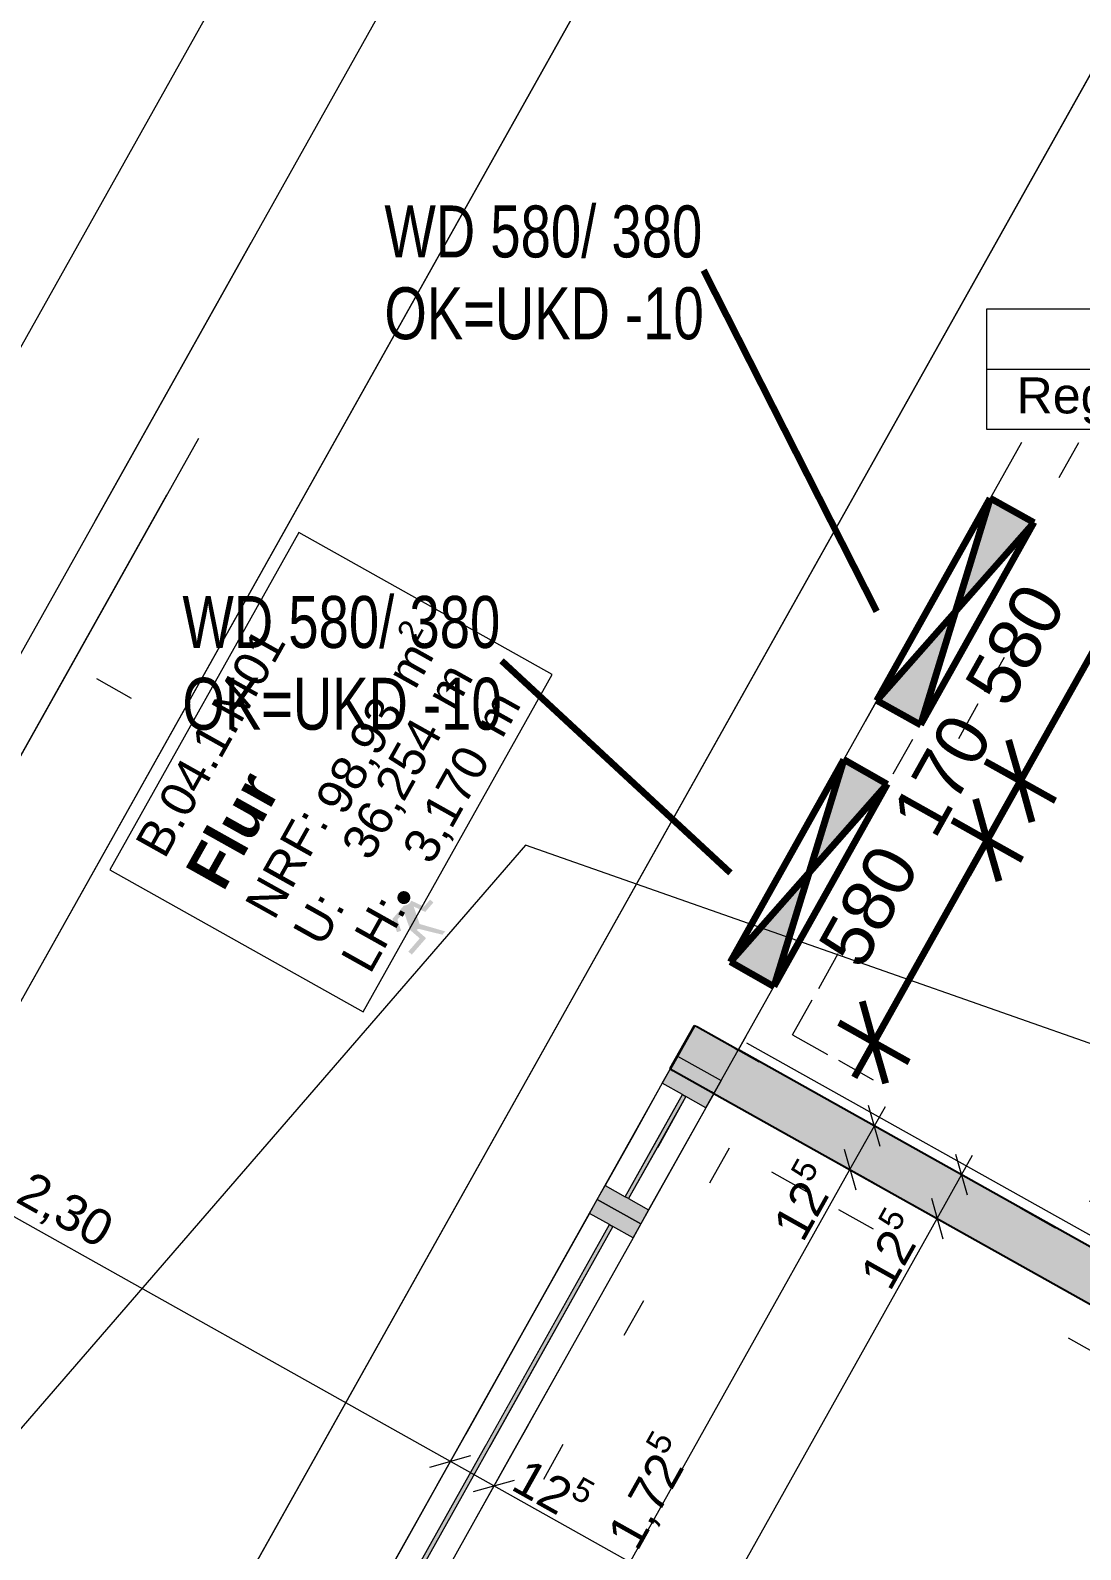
# Model space of a CAD drawing. Header units: metres. Extents: x -36 to 59, y 39 to 183.
# Drawn here: x -10.167 to -7.541, y 123.728 to 127.529 of the extents above; entities that cross this region are included whole.
import ezdxf

# ---------------------------------------------------------------- set-up
doc = ezdxf.new("R2010")
doc.units = ezdxf.units.M
doc.header["$MEASUREMENT"] = 0
for name, pattern in [('Punktlinie_ eng', [0.00075, 0, -0.00075]), ('Strichlinie-über-Schnitt', [0.0023, 0.0008, -0.0015]), ('Strichpunktlinie', [0.006703, 0.003528, -0.001764, 0, -0.001411]), ('Wipeout_Contour', [1, 0, -1])]:
    doc.linetypes.add(name, pattern=pattern)
for name, color, linetype in [('00  Raster', 7, 'Continuous'), ('10  Fassade_Deckschraffur', 7, 'Continuous'), ('10  Treppen + Rampen', 7, 'Continuous'), ('10  Wand Massiv', 7, 'Continuous'), ('20  Decke Abhangdecke', 7, 'Continuous'), ('20  Wand Leichtbau', 7, 'Continuous'), ('40  Bemaßung 1_ 50 AUSBAU', 7, 'Continuous'), ('40  Text Brandschutz', 7, 'Continuous'), ('50 NUF - Raumstempel MIETERAUSBAU', 7, 'Continuous'), ('70  Detail - Marker', 7, 'Continuous'), ('BAE-SUD-Text', 7, 'Continuous'), ('EPS-SUD-BD', 7, 'Continuous'), ('EPS-SUD-DD', 7, 'Continuous'), ('EPS-SUD-Text', 7, 'Continuous'), ('Neubau_20  Boden Aufbauten', 7, 'Continuous'), ('Neubau_20  Decke Abhangdecke', 7, 'Continuous'), ('Neubau_20 Wand Leichtbau MIETERAUSBAU', 7, 'Continuous'), ('Neubau_20 Wand Leichtbau MIETERAUSBAU_Deckschraffur', 7, 'Continuous'), ('Neubau_20 Wand Leichtbau MIETERAUSBAU_Fenster', 7, 'Continuous'), ('Neubau_20 Wand Leichtbau MIETERAUSBAU_Schnittschraffur', 7, 'Continuous'), ('Neubau_50 NUF - Raumstempel MIETERAUSBAU', 7, 'Continuous')]:
    doc.layers.add(name, color=color, linetype=linetype)
doc.styles.add('ERSTELLTER_STIL_1', font='')
doc.styles.add('ERSTELLTER_STIL_2', font='')
doc.styles.add('ERSTELLTER_STIL_4', font='')
doc.styles.get('ERSTELLTER_STIL_1').set_extended_font_data('Arial')
doc.styles.get('ERSTELLTER_STIL_2').set_extended_font_data('Arial', bold=True)
doc.styles.get('ERSTELLTER_STIL_4').set_extended_font_data('Arial Unicode MS')

# ---------------------------------------------------------------- blocks, each defined once
blk = doc.blocks.new('*X58', base_point=(-0.1628, 98.0075))
at = {"layer": 'Neubau_20 Wand Leichtbau MIETERAUSBAU_Schnittschraffur', "linetype": 'Continuous', "lineweight": 13, "true_color": 0x000100}
blk.add_hatch(color=98, dxfattribs=at).paths.add_polyline_path([(-8.4646, 124.8736), (-8.4651, 124.8727), (-8.4581, 124.8688), (-8.4576, 124.8697)])
blk = doc.blocks.new('*X59', base_point=(-0.1628, 98.0075))
at = {"layer": 'Neubau_20 Wand Leichtbau MIETERAUSBAU_Schnittschraffur', "linetype": 'Continuous', "lineweight": 13, "true_color": 0x000100}
blk.add_hatch(color=98, dxfattribs=at).paths.add_polyline_path([(-8.5667, 124.9308), (-8.5672, 124.9299), (-8.5602, 124.926), (-8.5597, 124.9269)])

msp = doc.modelspace()

# ---------------------------------------------------------------- hatches: boundary and pattern name
at = {"layer": '10  Treppen + Rampen', "linetype": 'Continuous', "lineweight": 0, "ltscale": 1000, "true_color": 0x000000}
for points in [[(-7.9411, 125.7915), (-7.8539, 126.075), (-8.0502, 125.8526)], [(-8.2204, 125.421), (-8.0241, 125.6434), (-8.1331, 125.7045)], [(-8.3076, 125.1374), (-8.2204, 125.421), (-8.4166, 125.1985)]]:
    msp.add_hatch(color=18, dxfattribs=at).paths.add_polyline_path(points)
at = {"layer": '40  Text Brandschutz', "linetype": 'Continuous', "lineweight": 18}
for points in [[(-9.2327, 125.3233), (-9.217, 125.2779), (-9.1933, 125.2574), (-9.2218, 125.2244), (-9.2131, 125.2169), (-9.1774, 125.2581), (-9.2016, 125.279), (-9.1955, 125.2812), (-9.1367, 125.2666), (-9.1295, 125.2748), (-9.1935, 125.2934), (-9.2087, 125.3373), (-9.1797, 125.3235), (-9.1591, 125.3473), (-9.1674, 125.3544), (-9.1827, 125.3368), (-9.2144, 125.3518, -0.301997), (-9.2329, 125.3394), (-9.2616, 125.3061), (-9.2501, 125.2729), (-9.2398, 125.2765), (-9.2493, 125.3041)], [(-9.2223, 125.3719, 1), (-9.2437, 125.3471, 1)]]:
    msp.add_hatch(color=6, dxfattribs=at).paths.add_polyline_path(points)
at = {"layer": 'Neubau_20 Wand Leichtbau MIETERAUSBAU_Schnittschraffur', "linetype": 'Continuous', "lineweight": 18}
for points in [[(-8.5061, 125.0389), (-8.5667, 124.9308), (-8.5597, 124.9269), (-8.4991, 125.035)], [(-8.4991, 125.035), (-8.5597, 124.9269), (-8.5121, 124.9003), (-8.4515, 125.0084)], [(-8.4515, 125.0084), (-8.5121, 124.9003), (-8.4646, 124.8736), (-8.404, 124.9817)], [(-8.404, 124.9817), (-8.4646, 124.8736), (-8.4576, 124.8697), (-8.397, 124.9778)], [(-8.4576, 124.8697), (-3.5809, 122.1373), (-3.5198, 122.2463), (-8.3965, 124.9787)]]:
    msp.add_hatch(color=9, dxfattribs=at).paths.add_polyline_path(points)
at = {"layer": 'Neubau_20 Wand Leichtbau MIETERAUSBAU_Schnittschraffur', "linetype": 'Continuous', "lineweight": 0, "true_color": 0xffffff}
for points in [[(-8.5667, 124.9308), (-8.5672, 124.9299), (-8.5602, 124.926), (-8.5597, 124.9269)], [(-8.4646, 124.8736), (-8.4651, 124.8727), (-8.4581, 124.8688), (-8.4576, 124.8697)]]:
    msp.add_hatch(color=7, dxfattribs=at).paths.add_polyline_path(points)

# ---------------------------------------------------------------- linework, layer by layer
at = {"layer": '40  Bemaßung 1_ 50 AUSBAU', "color": 7, "linetype": 'Continuous', "lineweight": 13, "ltscale": 1000}
for p, q in [((-7.995, 124.7538), (-8.1177, 124.8225)), ((-8.0419, 124.7371), (-8.0707, 124.8392)), ((-8.0563, 124.7881), (-8.0288, 124.8372)), ((-8.1174, 124.6791), (-8.0563, 124.7881)), ((-8.0561, 124.6447), (-8.1788, 124.7135)), ((-8.1318, 124.7301), (-8.103, 124.6281)), ((-7.7769, 124.6316), (-7.8996, 124.7003)), ((-7.8238, 124.6149), (-7.8526, 124.717)), ((-7.8382, 124.6659), (-7.8107, 124.715)), ((-8.9606, 123.1742), (-8.1174, 124.6791)), ((-7.8993, 124.5569), (-7.8382, 124.6659)), ((-7.838, 124.5225), (-7.9607, 124.5913)), ((-7.9137, 124.6079), (-7.8849, 124.5058)), ((-11.3513, 118.396), (-7.8993, 124.5569))]:
    msp.add_line(p, q, dxfattribs=at)
at = {"layer": 'BAE-SUD-Text', "color": 7, "linetype": 'Continuous', "lineweight": 100, "ltscale": 1000}
for p, q in [((-7.9411, 125.7915), (-8.0502, 125.8526)), ((-8.0502, 125.8526), (-7.9411, 125.7915)), ((-8.4166, 125.1985), (-8.1331, 125.7045)), ((-8.1331, 125.7045), (-8.3076, 125.1374)), ((-8.0241, 125.6434), (-8.1331, 125.7045)), ((-8.1331, 125.7045), (-8.0241, 125.6434)), ((-8.4166, 125.1985), (-8.0241, 125.6434)), ((-8.0241, 125.6434), (-8.3076, 125.1374)), ((-8.3076, 125.1374), (-8.4166, 125.1985)), ((-8.4166, 125.1985), (-8.3076, 125.1374))]:
    msp.add_line(p, q, dxfattribs=at)
at = {"layer": 'EPS-SUD-BD', "color": 7, "linetype": 'Continuous', "lineweight": 100, "ltscale": 1000}
msp.add_line((-8.4166, 125.421), (-8.988, 125.9516), dxfattribs=at)
at = {"layer": 'EPS-SUD-DD', "color": 7, "linetype": 'Continuous', "lineweight": 100, "ltscale": 1000}
for p, q in [((-7.6423, 125.7386), (-7.823, 125.4161)), ((-7.6911, 125.6514), (-7.7199, 125.7535)), ((-7.6911, 125.6514), (-7.7199, 125.7535)), ((-7.7784, 125.7003), (-7.6039, 125.6025)), ((-7.6911, 125.6514), (-7.7784, 125.7003)), ((-7.7784, 125.7003), (-7.6039, 125.6025)), ((-7.6911, 125.6514), (-7.7784, 125.7003)), ((-7.6911, 125.6514), (-7.6624, 125.5493)), ((-7.6911, 125.6514), (-7.6624, 125.5493)), ((-7.7741, 125.5033), (-7.8029, 125.6054)), ((-7.7741, 125.5033), (-7.8029, 125.6054)), ((-8.1065, 124.9101), (-7.7252, 125.5906)), ((-7.8613, 125.5522), (-7.6868, 125.4545)), ((-7.7741, 125.5033), (-7.8613, 125.5522)), ((-7.8613, 125.5522), (-7.6868, 125.4545)), ((-7.7741, 125.5033), (-7.8613, 125.5522)), ((-7.7741, 125.5033), (-7.7453, 125.4012)), ((-7.7741, 125.5033), (-7.7453, 125.4012)), ((-8.0576, 124.9973), (-8.0864, 125.0994)), ((-8.1448, 125.0462), (-7.9704, 124.9485)), ((-8.0576, 124.9973), (-8.1448, 125.0462)), ((-8.0576, 124.9973), (-8.0288, 124.8953))]:
    msp.add_line(p, q, dxfattribs=at)
at = {"layer": 'Neubau_20  Boden Aufbauten', "color": 253, "linetype": 'Continuous', "lineweight": 18, "ltscale": 1000, "true_color": 0x9f9f9f, "flags": 128}
msp.add_lwpolyline([(-2.0813, 139.5743), (-13.3275, 119.5028), (-12.2806, 118.9162), (8.7478, 156.4465), (7.7009, 157.0331), (7.4392, 157.1797), (6.8527, 156.1329), (7.1144, 155.9862)], close=True, dxfattribs=at)
at = {"layer": 'Neubau_20  Boden Aufbauten', "color": 7, "linetype": 'Continuous', "lineweight": 13, "ltscale": 1000, "flags": 128}
for points in [[(-13.3275, 119.5028), (-8.096, 128.8395), (-8.4668, 129.0473), (-5.8407, 133.7342), (-11.8253, 137.0874)], [(-10.0804, 110.1896), (-6.9581, 115.762), (-2.3108, 124.0563), (-5.4078, 125.7916), (-4.787, 126.8995), (-6.6714, 127.9553), (-7.0858, 128.1875), (-8.7945, 125.1379), (-12.2845, 118.9092)], [(-12.0228, 118.7625), (-8.5488, 124.9626), (-8.4398, 124.9015), (-11.9709, 118.5994)]]:
    msp.add_lwpolyline(points, dxfattribs=at)
at = {"layer": 'Neubau_20  Decke Abhangdecke', "color": 7, "linetype": 'Punktlinie_ eng', "lineweight": 13, "ltscale": 1000, "flags": 128}
for points in [[(-8.507, 124.7815), (-11.9098, 118.7084), (-7.6128, 116.3019), (-7.5387, 116.4341), (-7.1636, 116.2239), (-4.7342, 120.5597), (-5.1093, 120.7699), (-4.8992, 121.145), (-4.524, 120.9348), (-3.786, 122.2521), (-8.4581, 124.8688)], [(-7.6516, 116.4372), (-11.7737, 118.7468), (-8.4198, 124.7327), (-4.2977, 122.4231)], [(-8.4198, 124.7327), (-11.7737, 118.7468), (-7.6516, 116.4372), (-4.2977, 122.4231)]]:
    msp.add_lwpolyline(points, close=True, dxfattribs=at)
at = {"layer": 'Neubau_20 Wand Leichtbau MIETERAUSBAU', "color": 7, "linetype": 'Continuous', "lineweight": 35, "ltscale": 1000}
msp.add_line((-8.5061, 125.0389), (-8.5667, 124.9308), dxfattribs=at)
at = {"layer": 'Neubau_20 Wand Leichtbau MIETERAUSBAU', "color": 7, "linetype": 'Continuous', "lineweight": 25, "ltscale": 1000}
for p, q in [((-8.4991, 125.035), (-8.5061, 125.0389)), ((-8.4991, 125.035), (-8.5061, 125.0389)), ((-8.4515, 125.0084), (-8.4991, 125.035)), ((-8.4515, 125.0084), (-8.4991, 125.035)), ((-8.404, 124.9817), (-8.4515, 125.0084)), ((-8.404, 124.9817), (-8.4515, 125.0084)), ((-8.397, 124.9778), (-8.404, 124.9817)), ((-8.397, 124.9778), (-8.404, 124.9817)), ((-8.5667, 124.9308), (-8.5597, 124.9269)), ((-8.5667, 124.9308), (-8.5597, 124.9269)), ((-8.5597, 124.9269), (-8.5121, 124.9003)), ((-8.5597, 124.9269), (-8.5121, 124.9003)), ((-8.5121, 124.9003), (-8.4646, 124.8736)), ((-8.5121, 124.9003), (-8.4646, 124.8736)), ((-8.4646, 124.8736), (-8.4576, 124.8697)), ((-8.4646, 124.8736), (-8.4576, 124.8697))]:
    msp.add_line(p, q, dxfattribs=at)
at = {"layer": 'Neubau_20 Wand Leichtbau MIETERAUSBAU', "color": 7, "linetype": 'Continuous', "lineweight": 13, "ltscale": 1000}
for p, q in [((-8.5602, 124.926), (-8.5597, 124.9269)), ((-8.5126, 124.8993), (-8.5121, 124.9003)), ((-8.4651, 124.8727), (-8.4646, 124.8736))]:
    msp.add_line(p, q, dxfattribs=at)
at = {"layer": 'Neubau_20 Wand Leichtbau MIETERAUSBAU', "color": 7, "linetype": 'Continuous', "lineweight": 35, "ltscale": 1000, "flags": 128}
for points in [[(-8.5061, 125.0389), (-8.5672, 124.9299)], [(-8.4581, 124.8688), (-8.4576, 124.8697)]]:
    msp.add_lwpolyline(points, dxfattribs=at)
at = {"layer": 'Neubau_20 Wand Leichtbau MIETERAUSBAU', "color": 7, "linetype": 'Continuous', "lineweight": 13, "ltscale": 1000, "flags": 128}
for points in [[(-8.4991, 125.035), (-8.5061, 125.0389)], [(-8.4515, 125.0084), (-8.4991, 125.035)], [(-8.404, 124.9817), (-8.4515, 125.0084)], [(-8.397, 124.9778), (-8.404, 124.9817)]]:
    msp.add_lwpolyline(points, dxfattribs=at)
at = {"layer": 'Neubau_20 Wand Leichtbau MIETERAUSBAU', "color": 7, "linetype": 'Continuous', "lineweight": 25, "ltscale": 1000, "flags": 128}
for points in [[(-3.5198, 122.2463), (-8.3965, 124.9787)], [(-8.4576, 124.8697), (-3.5809, 122.1373)]]:
    msp.add_lwpolyline(points, dxfattribs=at)
at = {"layer": 'Neubau_20 Wand Leichtbau MIETERAUSBAU_Fenster', "color": 7, "linetype": 'Punktlinie_ eng', "lineweight": 18, "ltscale": 1000}
msp.add_line((-8.5672, 124.9299), (-8.5602, 124.926), dxfattribs=at)
at = {"layer": 'Neubau_20 Wand Leichtbau MIETERAUSBAU_Fenster', "color": 7, "linetype": 'Continuous', "lineweight": 13, "ltscale": 1000}
msp.add_line((-8.5672, 124.9299), (-8.5602, 124.926), dxfattribs=at)
msp.add_line((-8.5672, 124.9299), (-8.5602, 124.926), dxfattribs=at)
at = {"layer": 'Neubau_50 NUF - Raumstempel MIETERAUSBAU', "color": 7, "linetype": 'Continuous', "lineweight": 13, "ltscale": 1000}
for p, q in [((-9.3346, 125.0736), (-8.8619, 125.9172)), ((-9.9686, 125.4289), (-9.3346, 125.0736))]:
    msp.add_line(p, q, dxfattribs=at)

# ---------------------------------------------------------------- block references
at = {"layer": '10  Treppen + Rampen', "color": 7, "linetype": 'Continuous', "lineweight": 13, "ltscale": 1000}
for name in ['*X59', '*X58']:
    msp.add_blockref(name, (-0.1628, 98.0075), dxfattribs=at)

# ---------------------------------------------------------------- texts
at = {"layer": '10  Wand Massiv', "color": 7, "linetype": 'Continuous', "lineweight": 100, "char_height": 0.13, "attachment_point": 1, "rotation": 60.738, "style": 'ERSTELLTER_STIL_1'}
for s, insert in [('\\A1;{\\pql;\\fArial|b0|i0|c0|p38;580}', (-7.8354, 125.8927)), ('\\A1;{\\pql;\\fArial|b0|i0|c0|p38;170}', (-8.0186, 125.5657)), ('\\A1;{\\pql;\\fArial|b0|i0|c0|p38;580}', (-8.2018, 125.2387))]:
    msp.add_mtext(s, dxfattribs=dict(at, insert=insert))
at = {"layer": '20  Wand Leichtbau', "color": 7, "linetype": 'Continuous', "lineweight": 100, "char_height": 0.13, "attachment_point": 1, "rotation": 0.0004, "style": 'ERSTELLTER_STIL_4'}
for s, insert in [('\\A1;{\\W0.750000x;\\pql;\\fArial Unicode MS|b0|i0|c0|p34;WD 580/ 380}', (-9.7868, 126.1139)), ('\\A1;{\\W0.750000x;\\pql;\\fArial Unicode MS|b0|i0|c0|p34;OK=UKD -10}', (-9.7868, 125.9093))]:
    msp.add_mtext(s, dxfattribs=dict(at, insert=insert))
at = {"layer": '40  Bemaßung 1_ 50 AUSBAU', "color": 7, "linetype": 'Continuous', "lineweight": 13, "char_height": 0.09, "attachment_point": 7, "rotation": 60.738, "style": 'ERSTELLTER_STIL_1'}
for s, insert in [('\\A1;{\\pql;\\fArial|b0|i0|c0|p38;12\\fArial|b0|i0|c0|p38;\\A1{\\H.66x;\\S5^  ;}}', (-8.2125, 124.4811)), ('\\A1;{\\pql;\\fArial|b0|i0|c0|p38;12\\fArial|b0|i0|c0|p38;\\A1{\\H.66x;\\S5^  ;}}', (-7.9944, 124.3589)), ('\\A1;{\\pql;\\fArial|b0|i0|c0|p38;1,72\\fArial|b0|i0|c0|p38;\\A1{\\H.66x;\\S5^  ;}}', (-8.6265, 123.7085))]:
    msp.add_mtext(s, dxfattribs=dict(at, insert=insert))
at = {"layer": '40  Bemaßung 1_ 50 AUSBAU', "color": 7, "linetype": 'Continuous', "lineweight": 13, "insert": (-10.2156, 124.5854), "char_height": 0.09, "width": 0.239452, "attachment_point": 7, "rotation": 330.738, "style": 'ERSTELLTER_STIL_1'}
msp.add_mtext('\\A1;{\\pql;\\fArial|b0|i0|c0|p38;2,30}', dxfattribs=at)
at = {"layer": '50 NUF - Raumstempel MIETERAUSBAU', "color": 7, "linetype": 'Continuous', "lineweight": 18, "attachment_point": 1, "rotation": 60.738}
for s, insert, char_height, style in [('\\A1;{\\pql;\\pt0,0.1;\\fArial|b0|i0|c0|p38;98,93\\fArial|b0|i0|c0|p38;\\A1{\\H.66x;\\S^  ;}\\fArial|b0|i0|c0|p38; m\\fArial|b0|i0|c0|p38;\\A1{\\H.66x;\\S2^  ;}}', (-9.4805, 125.6161), 0.0875, 'ERSTELLTER_STIL_1'), ('\\A1;{\\pql;\\pt0;\\fArial|b0|i0|c0|p38;B.04.1.M01}', (-9.9079, 125.4962), 0.0875, 'ERSTELLTER_STIL_1'), ('\\A1;{\\pql;\\pt0,0.1;\\fArial|b0|i0|c0|p38;36,254\\fArial|b0|i0|c0|p38;\\A1{\\H.66x;\\S^  ;}\\fArial|b0|i0|c0|p38; m\\fArial|b0|i0|c0|p38;\\A1{\\H.66x;\\S^  ;}}', (-9.3932, 125.4906), 0.0875, 'ERSTELLTER_STIL_1'), ('\\A1;{\\pql;\\pt0,0.1;\\fArial|b0|i0|c0|p38;3,170\\fArial|b0|i0|c0|p38;\\A1{\\H.66x;\\S^  ;}\\fArial|b0|i0|c0|p38; m\\fArial|b0|i0|c0|p38;\\A1{\\H.66x;\\S^  ;}}', (-9.2408, 125.4813), 0.0875, 'ERSTELLTER_STIL_1'), ('\\A1;{\\pqj;\\pt0;\\fArial|b1|i0|c0|p38;Flur}', (-9.783, 125.4262), 0.1125, 'ERSTELLTER_STIL_2'), ('\\A1;{\\pqj;\\pt0;\\fArial|b0|i0|c0|p38;NRF: }', (-9.6338, 125.3426), 0.0875, 'ERSTELLTER_STIL_1'), ('\\A1;{\\pqj;\\pt0;\\fArial|b0|i0|c0|p38;U: }', (-9.5138, 125.2754), 0.0875, 'ERSTELLTER_STIL_1'), ('\\A1;{\\pqj;\\pt0;\\fArial|b0|i0|c0|p38;LH: }', (-9.3939, 125.2081), 0.0875, 'ERSTELLTER_STIL_1')]:
    msp.add_mtext(s, dxfattribs=dict(at, insert=insert, char_height=char_height, style=style))

# ---------------------------------------------------------------- next in the draw order: wipeouts: each hides what was drawn before it
at = {"color": 254, "linetype": 'Wipeout_Contour', "lineweight": 0, "ltscale": 578.896248}
msp.add_wipeout([(1.5068, 161.8649), (-18.3925, 126.3498), (-18.2219, 126.2542), (1.6769, 161.7686)], dxfattribs=at).dxf.layer = '10  Fassade_Deckschraffur'

# ---------------------------------------------------------------- next in the draw order: linework, layer by layer
at = {"layer": 'BAE-SUD-Text', "color": 7, "linetype": 'Continuous', "lineweight": 100, "ltscale": 1000}
for p, q in [((-8.0502, 125.8526), (-7.6576, 126.2974)), ((-7.6576, 126.2974), (-7.9411, 125.7915))]:
    msp.add_line(p, q, dxfattribs=at)
at = {"layer": 'EPS-SUD-DD', "color": 7, "linetype": 'Continuous', "lineweight": 100, "ltscale": 1000}
msp.add_line((-7.74, 125.5641), (-7.3587, 126.2446), dxfattribs=at)
at = {"layer": 'Neubau_50 NUF - Raumstempel MIETERAUSBAU', "color": 7, "linetype": 'Continuous', "lineweight": 13, "ltscale": 1000}
for p, q in [((-9.4959, 126.2725), (-9.9686, 125.4289)), ((-8.8619, 125.9172), (-9.4959, 126.2725))]:
    msp.add_line(p, q, dxfattribs=at)

# ---------------------------------------------------------------- next in the draw order: wipeouts: each hides what was drawn before it
at = {"color": 254, "linetype": 'Wipeout_Contour', "lineweight": 0, "ltscale": 579.75037}
msp.add_wipeout([(1.2236, 162.0253), (-18.6764, 126.5088), (-18.6188, 126.4766), (1.2811, 161.9927)], dxfattribs=at).dxf.layer = '10  Fassade_Deckschraffur'

# ---------------------------------------------------------------- next in the draw order: wipeouts: each hides what was drawn before it
at = {"color": 254, "linetype": 'Wipeout_Contour', "lineweight": 0, "ltscale": 579.478914}
msp.add_wipeout([(-18.4602, 126.3877), (1.4393, 161.9032), (1.2811, 161.9927), (-18.6188, 126.4766)], dxfattribs=at).dxf.layer = '10  Fassade_Deckschraffur'

# ---------------------------------------------------------------- next in the draw order: wipeouts: each hides what was drawn before it
at = {"color": 254, "linetype": 'Wipeout_Contour', "lineweight": 0, "ltscale": 579.276268}
msp.add_wipeout([(1.4393, 161.9032), (-18.4602, 126.3877), (-18.4575, 126.3862), (1.4419, 161.9017)], dxfattribs=at).dxf.layer = '10  Fassade_Deckschraffur'

# ---------------------------------------------------------------- next in the draw order: wipeouts: each hides what was drawn before it
at = {"color": 254, "linetype": 'Wipeout_Contour', "lineweight": 0, "ltscale": 579.199343}
msp.add_wipeout([(1.4446, 161.9001), (-18.4548, 126.3847), (-18.4016, 126.3549), (1.4977, 161.8701)], dxfattribs=at).dxf.layer = '10  Fassade_Deckschraffur'

# ---------------------------------------------------------------- next in the draw order: wipeouts: each hides what was drawn before it
at = {"color": 254, "linetype": 'Wipeout_Contour', "lineweight": 0, "ltscale": 579.127053}
msp.add_wipeout([(-18.3972, 126.3524), (1.5021, 161.8676), (1.4977, 161.8701), (-18.4016, 126.3549)], dxfattribs=at).dxf.layer = '10  Fassade_Deckschraffur'

# ---------------------------------------------------------------- next in the draw order: wipeouts: each hides what was drawn before it
at = {"color": 254, "linetype": 'Wipeout_Contour', "lineweight": 0, "ltscale": 579.115676}
msp.add_wipeout([(1.5021, 161.8676), (-18.3972, 126.3524), (-18.3925, 126.3498), (1.5068, 161.8649)], dxfattribs=at).dxf.layer = '10  Fassade_Deckschraffur'

# ---------------------------------------------------------------- next in the draw order: hatches: boundary and pattern name
at = {"layer": '10  Treppen + Rampen', "linetype": 'Continuous', "lineweight": 0, "ltscale": 1000, "true_color": 0x000000}
msp.add_hatch(color=18, dxfattribs=at).paths.add_polyline_path([(-7.8539, 126.075), (-7.6576, 126.2974), (-7.7667, 126.3586)])

# ---------------------------------------------------------------- next in the draw order: linework, layer by layer
at = {"layer": '20  Wand Leichtbau', "color": 7, "linetype": 'Strichlinie-über-Schnitt', "lineweight": 18, "ltscale": 1000, "flags": 128}
for points in [[(-8.4912, 129.0037), (-13.7593, 119.6014)], [(-8.4912, 129.0037), (-13.7593, 119.6014)], [(-13.6503, 119.5403), (-8.3822, 128.9426)], [(-13.5892, 119.6494), (-8.3822, 128.9426)], [(-6.8241, 128.0409), (-12.0494, 118.715)], [(-11.9403, 118.6539), (-6.715, 127.9798)]]:
    msp.add_lwpolyline(points, dxfattribs=at)
at = {"layer": 'BAE-SUD-Text', "color": 7, "linetype": 'Continuous', "lineweight": 100, "ltscale": 1000}
for p, q in [((-8.0502, 125.8526), (-7.7667, 126.3586)), ((-7.7667, 126.3586), (-7.9411, 125.7915)), ((-7.6576, 126.2974), (-7.7667, 126.3586)), ((-7.7667, 126.3586), (-7.6576, 126.2974))]:
    msp.add_line(p, q, dxfattribs=at)
at = {"layer": 'EPS-SUD-BD', "color": 7, "linetype": 'Continuous', "lineweight": 100, "ltscale": 1000}
msp.add_line((-8.0502, 126.075), (-8.4829, 126.9285), dxfattribs=at)
at = {"layer": 'Neubau_20  Decke Abhangdecke', "color": 7, "linetype": 'Continuous', "lineweight": 13, "ltscale": 1000, "flags": 128}
msp.add_lwpolyline([(-18.5789, 125.4226), (-16.3631, 124.1811), (-16.3557, 124.1941), (-12.4212, 121.9896), (-7.1238, 131.4442), (-9.1608, 132.5855), (-10.5172, 130.1646), (-14.1028, 132.1736), (-14.1773, 132.0406), (-14.5524, 132.2508), (-14.4596, 132.4165), (-14.6122, 132.5021)], close=True, dxfattribs=at)
at = {"layer": 'Neubau_20  Decke Abhangdecke', "color": 7, "linetype": 'Punktlinie_ eng', "lineweight": 13, "ltscale": 1000, "flags": 128}
for points in [[(-6.715, 127.9798), (-8.397, 124.9778), (-8.3098, 124.9289), (-3.5329, 122.2537), (-2.4722, 124.1468), (-5.4078, 125.7916), (-4.787, 126.8995), (-6.6278, 127.9309)], [(-8.2609, 125.0162), (-3.5718, 122.3889), (-2.6083, 124.1084), (-5.5439, 125.7532), (-4.9231, 126.8612), (-6.6767, 127.8437)], [(-8.2609, 125.0162), (-6.6767, 127.8437), (-4.9231, 126.8612), (-5.5439, 125.7532), (-2.6083, 124.1084), (-3.5718, 122.3889)]]:
    msp.add_lwpolyline(points, close=True, dxfattribs=at)

# ---------------------------------------------------------------- next in the draw order: texts
at = {"layer": '20  Wand Leichtbau', "color": 7, "linetype": 'Continuous', "lineweight": 100, "char_height": 0.13, "attachment_point": 1, "rotation": 0.0004, "style": 'ERSTELLTER_STIL_4'}
for s, insert in [('\\A1;{\\W0.750000x;\\pql;\\fArial Unicode MS|b0|i0|c0|p34;WD 580/ 380}', (-9.2816, 127.0908)), ('\\A1;{\\W0.750000x;\\pql;\\fArial Unicode MS|b0|i0|c0|p34;OK=UKD -10}', (-9.2816, 126.8862))]:
    msp.add_mtext(s, dxfattribs=dict(at, insert=insert))

# ---------------------------------------------------------------- next in the draw order: wipeouts: each hides what was drawn before it
at = {"color": 254, "linetype": 'Wipeout_Contour', "lineweight": 0, "ltscale": 500.45306}
msp.add_wipeout([(-8.6583, 124.7672), (-8.6082, 124.7391), (-8.5366, 124.8669), (-8.5867, 124.895)], dxfattribs=at).dxf.layer = 'Neubau_20 Wand Leichtbau MIETERAUSBAU_Deckschraffur'
at = {"color": 254, "linetype": 'Wipeout_Contour', "lineweight": 0, "ltscale": 498.390313}
msp.add_wipeout([(-9.0794, 124.0156), (-9.0293, 123.9875), (-8.7189, 124.5415), (-8.769, 124.5696)], dxfattribs=at).dxf.layer = 'Neubau_20 Wand Leichtbau MIETERAUSBAU_Deckschraffur'

# ---------------------------------------------------------------- next in the draw order: linework, layer by layer
at = {"layer": 'Neubau_20 Wand Leichtbau MIETERAUSBAU_Fenster', "color": 7, "linetype": 'Continuous', "lineweight": 18, "ltscale": 1000}
for p, q in [((-8.5867, 124.895), (-8.5672, 124.9299)), ((-8.769, 124.5696), (-8.7495, 124.6045))]:
    msp.add_line(p, q, dxfattribs=at)
at = {"layer": 'Neubau_20 Wand Leichtbau MIETERAUSBAU_Fenster', "color": 7, "linetype": 'Continuous', "lineweight": 13, "ltscale": 1000}
msp.add_line((-8.5602, 124.926), (-8.5126, 124.8993), dxfattribs=at)
msp.add_line((-8.5602, 124.926), (-8.5126, 124.8993), dxfattribs=at)

# ---------------------------------------------------------------- next in the draw order: wipeouts: each hides what was drawn before it
at = {"color": 254, "linetype": 'Wipeout_Contour', "lineweight": 0, "ltscale": 500.305262}
msp.add_wipeout([(-8.5278, 124.862), (-8.5994, 124.7342), (-8.5493, 124.7061), (-8.4777, 124.8339)], dxfattribs=at).dxf.layer = 'Neubau_20 Wand Leichtbau MIETERAUSBAU_Deckschraffur'
at = {"color": 254, "linetype": 'Wipeout_Contour', "lineweight": 0, "ltscale": 498.241903}
msp.add_wipeout([(-8.7101, 124.5366), (-9.0205, 123.9826), (-8.9704, 123.9545), (-8.66, 124.5085)], dxfattribs=at).dxf.layer = 'Neubau_20 Wand Leichtbau MIETERAUSBAU_Deckschraffur'

# ---------------------------------------------------------------- next in the draw order: hatches: boundary and pattern name
at = {"layer": 'Neubau_20 Wand Leichtbau MIETERAUSBAU_Schnittschraffur', "linetype": 'Continuous', "lineweight": 0, "true_color": 0xffffff}
for points in [[(-8.4581, 124.8688), (-8.5672, 124.9299), (-8.5867, 124.895), (-8.4777, 124.8339)], [(-8.6404, 124.5434), (-8.7495, 124.6045), (-8.769, 124.5696), (-8.66, 124.5085)]]:
    msp.add_hatch(color=7, dxfattribs=at).paths.add_polyline_path(points)

# ---------------------------------------------------------------- next in the draw order: linework, layer by layer
at = {"layer": 'Neubau_20 Wand Leichtbau MIETERAUSBAU_Fenster', "color": 7, "linetype": 'Continuous', "lineweight": 18, "ltscale": 1000}
for p, q in [((-8.5672, 124.9299), (-8.4581, 124.8688)), ((-8.5366, 124.8669), (-8.5867, 124.895)), ((-8.5366, 124.8669), (-8.5278, 124.862)), ((-8.4777, 124.8339), (-8.5278, 124.862)), ((-8.4581, 124.8688), (-8.4777, 124.8339)), ((-8.7495, 124.6045), (-8.6404, 124.5434)), ((-8.7189, 124.5415), (-8.769, 124.5696)), ((-8.7189, 124.5415), (-8.7101, 124.5366)), ((-8.6404, 124.5434), (-8.66, 124.5085)), ((-8.66, 124.5085), (-8.7101, 124.5366))]:
    msp.add_line(p, q, dxfattribs=at)
at = {"layer": 'Neubau_20 Wand Leichtbau MIETERAUSBAU_Fenster', "color": 7, "linetype": 'Punktlinie_ eng', "lineweight": 18, "ltscale": 1000}
for p, q in [((-8.5602, 124.926), (-8.4651, 124.8727)), ((-8.4651, 124.8727), (-8.4581, 124.8688))]:
    msp.add_line(p, q, dxfattribs=at)
at = {"layer": 'Neubau_20 Wand Leichtbau MIETERAUSBAU_Fenster', "color": 7, "linetype": 'Continuous', "lineweight": 13, "ltscale": 1000}
for p, q in [((-8.5126, 124.8993), (-8.4651, 124.8727)), ((-8.5126, 124.8993), (-8.4651, 124.8727)), ((-8.4651, 124.8727), (-8.4581, 124.8688))]:
    msp.add_line(p, q, dxfattribs=at)

# ---------------------------------------------------------------- next in the draw order: wipeouts: each hides what was drawn before it
at = {"color": 254, "linetype": 'Wipeout_Contour', "lineweight": 0, "ltscale": 496.270739}
msp.add_wipeout([(-9.0794, 124.0156), (-9.3898, 123.4617), (-9.3396, 123.4336), (-9.0293, 123.9875)], dxfattribs=at).dxf.layer = 'Neubau_20 Wand Leichtbau MIETERAUSBAU_Deckschraffur'

# ---------------------------------------------------------------- next in the draw order: linework, layer by layer
at = {"layer": 'Neubau_20 Wand Leichtbau MIETERAUSBAU_Fenster', "color": 7, "linetype": 'Continuous', "lineweight": 18, "ltscale": 1000}
msp.add_line((-8.769, 124.5696), (-9.0794, 124.0156), dxfattribs=at)

# ---------------------------------------------------------------- next in the draw order: wipeouts: each hides what was drawn before it
at = {"color": 254, "linetype": 'Wipeout_Contour', "lineweight": 0, "ltscale": 499.962896}
msp.add_wipeout([(-8.6583, 124.7672), (-8.7299, 124.6394), (-8.6798, 124.6113), (-8.6082, 124.7391)], dxfattribs=at).dxf.layer = 'Neubau_20 Wand Leichtbau MIETERAUSBAU_Deckschraffur'
at = {"color": 254, "linetype": 'Wipeout_Contour', "lineweight": 0, "ltscale": 496.121695}
msp.add_wipeout([(-9.3309, 123.4287), (-9.2808, 123.4006), (-8.9704, 123.9545), (-9.0205, 123.9826)], dxfattribs=at).dxf.layer = 'Neubau_20 Wand Leichtbau MIETERAUSBAU_Deckschraffur'

# ---------------------------------------------------------------- next in the draw order: hatches: boundary and pattern name
at = {"layer": 'Neubau_20 Wand Leichtbau MIETERAUSBAU_Schnittschraffur', "linetype": 'Continuous', "lineweight": 0, "true_color": 0xffffff}
msp.add_hatch(color=7, dxfattribs=at).paths.add_polyline_path([(-8.7101, 124.5366), (-8.7189, 124.5415), (-9.3396, 123.4336), (-9.3309, 123.4287)])

# ---------------------------------------------------------------- next in the draw order: linework, layer by layer
at = {"layer": '40  Bemaßung 1_ 50 AUSBAU', "color": 7, "linetype": 'Continuous', "lineweight": 13, "ltscale": 1000}
for p, q in [((-9.1167, 123.9491), (-11.1232, 125.0733)), ((-9.0823, 124.0104), (-9.1511, 123.8877)), ((-9.1678, 123.9347), (-9.0657, 123.9635)), ((-9.0077, 123.888), (-9.1167, 123.9491)), ((-8.9733, 123.9493), (-9.042, 123.8266)), ((-9.0587, 123.8736), (-8.9566, 123.9024)), ((-4.5236, 121.3755), (-9.0077, 123.888))]:
    msp.add_line(p, q, dxfattribs=at)
at = {"layer": '40  Text Brandschutz', "color": 6, "linetype": 'Continuous', "lineweight": 18, "ltscale": 1000}
msp.add_line((-8.9286, 125.4907), (-12.8682, 120.9362), dxfattribs=at)
at = {"layer": 'Neubau_20 Wand Leichtbau MIETERAUSBAU_Fenster', "color": 7, "linetype": 'Continuous', "lineweight": 18, "ltscale": 1000}
for p, q in [((-8.5867, 124.895), (-8.6583, 124.7672)), ((-8.7495, 124.6045), (-8.7299, 124.6394)), ((-9.3396, 123.4336), (-8.7189, 124.5415)), ((-8.7101, 124.5366), (-9.3309, 123.4287)), ((-8.66, 124.5085), (-8.9704, 123.9545)), ((-9.0794, 124.0156), (-9.3898, 123.4617)), ((-8.9704, 123.9545), (-9.2808, 123.4006))]:
    msp.add_line(p, q, dxfattribs=at)

# ---------------------------------------------------------------- next in the draw order: texts
at = {"layer": '40  Bemaßung 1_ 50 AUSBAU', "color": 7, "linetype": 'Continuous', "lineweight": 13, "insert": (-8.9817, 123.8576), "char_height": 0.09, "attachment_point": 7, "rotation": 330.738, "style": 'ERSTELLTER_STIL_1'}
msp.add_mtext('\\A1;{\\pql;\\fArial|b0|i0|c0|p38;12\\fArial|b0|i0|c0|p38;\\A1{\\H.66x;\\S5^  ;}}', dxfattribs=at)

# ---------------------------------------------------------------- next in the draw order: wipeouts: each hides what was drawn before it
at = {"color": 254, "linetype": 'Wipeout_Contour', "lineweight": 0, "ltscale": 499.814952}
msp.add_wipeout([(-8.671, 124.6064), (-8.6209, 124.5783), (-8.5493, 124.7061), (-8.5994, 124.7342)], dxfattribs=at).dxf.layer = 'Neubau_20 Wand Leichtbau MIETERAUSBAU_Deckschraffur'

# ---------------------------------------------------------------- next in the draw order: hatches: boundary and pattern name
at = {"layer": 'Neubau_20 Wand Leichtbau MIETERAUSBAU_Schnittschraffur', "linetype": 'Continuous', "lineweight": 0, "true_color": 0xffffff}
for points in [[(-8.5278, 124.862), (-8.5366, 124.8669), (-8.6798, 124.6113), (-8.671, 124.6064)], [(-8.6209, 124.5783), (-8.7299, 124.6394), (-8.7495, 124.6045), (-8.6404, 124.5434)]]:
    msp.add_hatch(color=7, dxfattribs=at).paths.add_polyline_path(points)

# ---------------------------------------------------------------- next in the draw order: linework, layer by layer
at = {"layer": '20  Decke Abhangdecke', "color": 7, "linetype": 'Strichlinie-über-Schnitt', "lineweight": 13, "ltscale": 1000, "flags": 128}
msp.add_lwpolyline([(-13.5095, 119.7915), (-8.4514, 128.8191), (-6.881, 127.9392), (-8.6889, 124.7127), (-11.9392, 118.9117)], close=True, dxfattribs=at)
at = {"layer": '40  Text Brandschutz', "color": 6, "linetype": 'Continuous', "lineweight": 18, "ltscale": 1000}
msp.add_line((-2.8429, 123.3521), (-8.9286, 125.4907), dxfattribs=at)
at = {"layer": 'Neubau_20 Wand Leichtbau MIETERAUSBAU_Fenster', "color": 7, "linetype": 'Continuous', "lineweight": 18, "ltscale": 1000}
for p, q in [((-8.6798, 124.6113), (-8.5366, 124.8669)), ((-8.5278, 124.862), (-8.671, 124.6064)), ((-8.4777, 124.8339), (-8.5493, 124.7061)), ((-8.6583, 124.7672), (-8.7299, 124.6394)), ((-8.5493, 124.7061), (-8.6209, 124.5783)), ((-8.7299, 124.6394), (-8.6798, 124.6113)), ((-8.6404, 124.5434), (-8.7495, 124.6045)), ((-8.671, 124.6064), (-8.6798, 124.6113)), ((-8.671, 124.6064), (-8.6209, 124.5783)), ((-8.6209, 124.5783), (-8.6404, 124.5434))]:
    msp.add_line(p, q, dxfattribs=at)

# ---------------------------------------------------------------- next in the draw order: wipeouts: each hides what was drawn before it
at = {"color": 254, "linetype": 'Wipeout_Contour', "lineweight": 0, "ltscale": 507.546813}
msp.add_wipeout([(-6.5657, 126.8313), (-7.776, 126.8313), (-7.776, 126.5313), (-6.5657, 126.5313)], dxfattribs=at).dxf.layer = '70  Detail - Marker'

# ---------------------------------------------------------------- next in the draw order: linework, layer by layer
at = {"layer": '00  Raster', "color": 5, "linetype": 'Strichpunktlinie', "lineweight": 13, "ltscale": 1000}
msp.add_line((-17.9562, 112.8782), (7.5682, 158.4329), dxfattribs=at)
at = {"layer": '00  Raster', "color": 7, "linetype": 'Strichpunktlinie', "lineweight": 13, "ltscale": 1000}
for p, q in [((0.6377, 119.9455), (-19.0305, 130.9657)), ((-0.2862, 118.3139), (-19.9527, 129.3331))]:
    msp.add_line(p, q, dxfattribs=at)
at = {"layer": 'EPS-SUD-Text', "color": 7, "linetype": 'Continuous', "lineweight": 13, "ltscale": 1000}
msp.add_line((-7.776, 126.6813), (-6.5657, 126.6813), dxfattribs=at)
at = {"layer": 'EPS-SUD-Text', "color": 7, "linetype": 'Continuous', "lineweight": 13, "ltscale": 1000, "flags": 128}
msp.add_lwpolyline([(-6.5657, 126.8313), (-7.776, 126.8313), (-7.776, 126.5313), (-6.5657, 126.5313)], close=True, dxfattribs=at)

# ---------------------------------------------------------------- next in the draw order: texts
at = {"layer": 'EPS-SUD-Text', "color": 251, "linetype": 'Continuous', "lineweight": 18, "true_color": 0x5f5f5f, "insert": (-7.7012, 126.6607), "char_height": 0.09, "attachment_point": 1, "style": 'ERSTELLTER_STIL_1'}
msp.add_mtext('\\A1;{\\pql;\\fArial|b0|i0|c0|p38;Regel - Sanitärkern}', dxfattribs=at)

doc.saveas('drawing.dxf')
